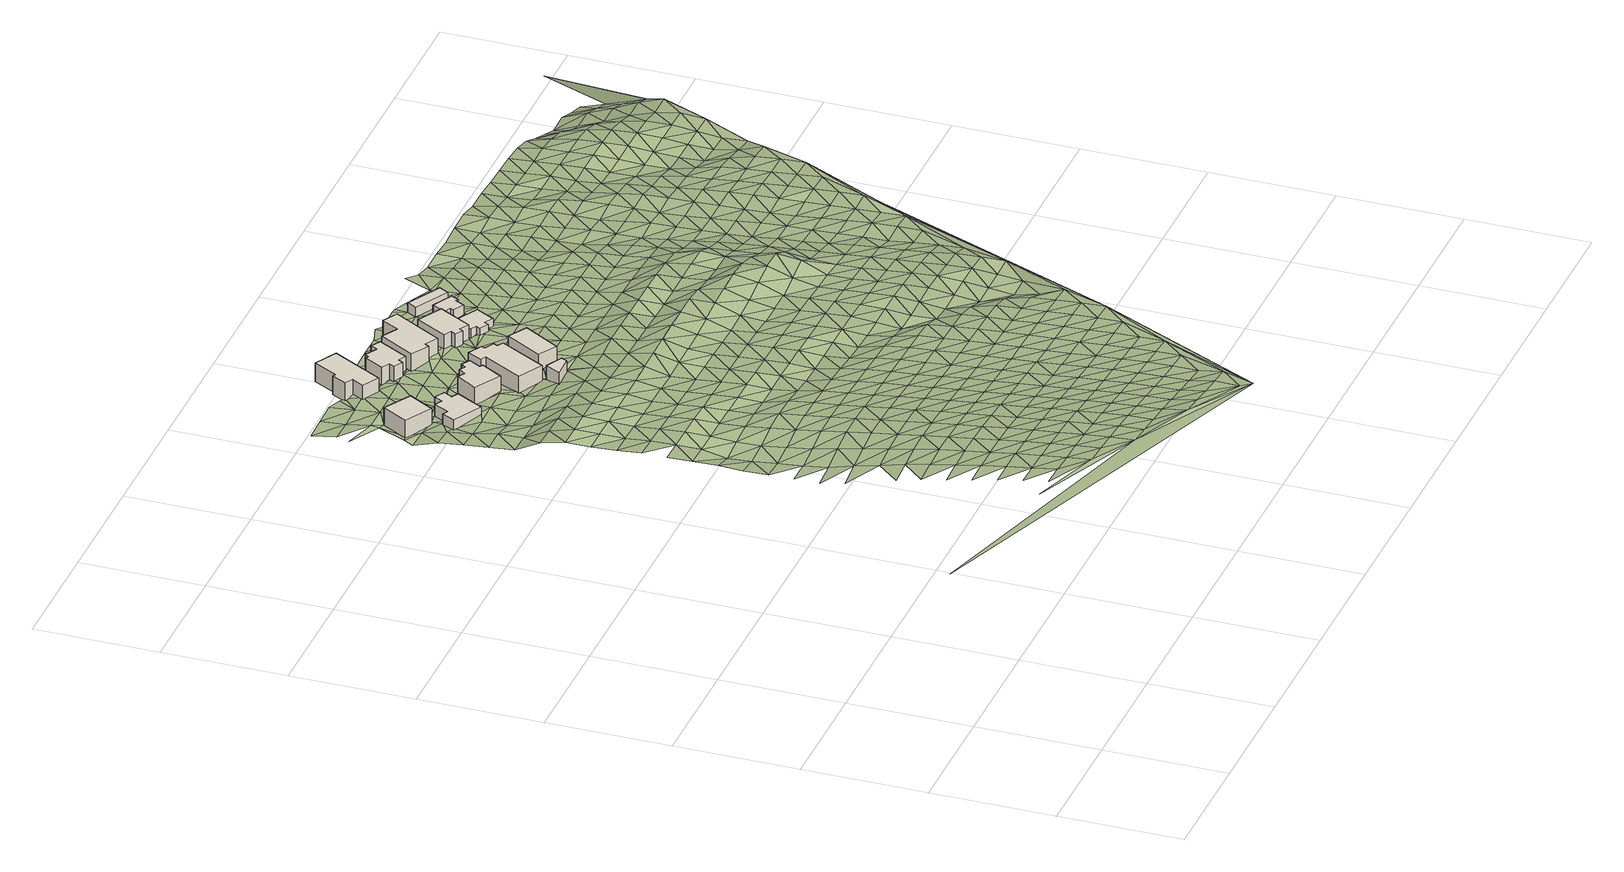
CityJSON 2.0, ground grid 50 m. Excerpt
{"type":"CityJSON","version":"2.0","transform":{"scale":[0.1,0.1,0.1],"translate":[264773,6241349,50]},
"CityObjects":{
"building1":{"type":"Building","attributes":{"osm_address":"82 Ritchie Street University Estate Cape Town","osm_building":"house","osm_building:levels":"2","footprint":{"type":"Polygon"},"plus_code":"4FRW3F64+68V","ground_height":86.46,"building_height":6.9,"roof_height":93.36},"geometry":[{"type":"Solid","lod":"1","boundaries":[[[[0,1,2,3]],[[1,4,5,2]],[[4,6,7,5]],[[6,0,3,7]],[[3,2,5,7]],[[6,4,1,0]]]]}]},
"building2":{"type":"Building","attributes":{"osm_address":"84 Ritchie Street University Estate Cape Town","osm_building":"house","osm_building:levels":"1","footprint":{"type":"Polygon"},"plus_code":"4FRW3F64+58Q","ground_height":88.51,"building_height":4.1,"roof_height":92.61},"geometry":[{"type":"Solid","lod":"1","boundaries":[[[[8,9,10,11]],[[9,12,13,10]],[[12,14,15,13]],[[14,16,17,15]],[[16,18,19,17]],[[18,20,21,19]],[[20,22,23,21]],[[22,24,25,23]],[[24,26,27,25]],[[26,8,11,27]],[[11,10,13,15,17,19,21,23,25,27]],[[26,24,22,20,18,16,14,12,9,8]]]]}]},
"building3":{"type":"Building","attributes":{"osm_address":"86 Ritchie Street University Estate Cape Town","osm_building":"house","osm_building:levels":"2","footprint":{"type":"Polygon"},"plus_code":"4FRW3F64+5CF","ground_height":89.63,"building_height":6.9,"roof_height":96.53},"geometry":[{"type":"Solid","lod":"1","boundaries":[[[[28,29,30,31]],[[29,32,33,30]],[[32,34,35,33]],[[34,36,37,35]],[[36,38,39,37]],[[38,40,41,39]],[[40,42,43,41]],[[42,44,45,43]],[[44,46,47,45]],[[46,28,31,47]],[[31,30,33,35,37,39,41,43,45,47]],[[46,44,42,40,38,36,34,32,29,28]]]]}]},
"building4":{"type":"Building","attributes":{"osm_address":"61A Rhodes Avenue University Estate Cape Town","osm_building":"house","osm_building:levels":"1","footprint":{"type":"Polygon"},"plus_code":"4FRW3F64+3FP","ground_height":93.67,"building_height":4.1,"roof_height":97.77},"geometry":[{"type":"Solid","lod":"1","boundaries":[[[[48,49,50,51]],[[49,52,53,50]],[[52,54,55,53]],[[54,48,51,55]],[[51,50,53,55]],[[54,52,49,48]]]]}]},
"building5":{"type":"Building","attributes":{"osm_address":"88 Ritchie Street University Estate Cape Town","osm_building":"house","osm_building:levels":"2","footprint":{"type":"Polygon"},"plus_code":"4FRW3F64+4FW","ground_height":90.92,"building_height":6.9,"roof_height":97.82},"geometry":[{"type":"Solid","lod":"1","boundaries":[[[[56,57,58,59]],[[57,60,61,58]],[[60,62,63,61]],[[62,64,65,63]],[[64,66,67,65]],[[66,68,69,67]],[[68,70,71,69]],[[70,72,73,71]],[[72,74,75,73]],[[74,56,59,75]],[[59,58,61,63,65,67,69,71,73,75]],[[74,72,70,68,66,64,62,60,57,56]]]]}]},
"building6":{"type":"Building","attributes":{"osm_address":"97 Ritchie Street University Estate Cape Town","osm_building":"house","osm_building:levels":"2","footprint":{"type":"Polygon"},"plus_code":"4FRW3F64+9C2","ground_height":83.97,"building_height":6.9,"roof_height":90.87},"geometry":[{"type":"Solid","lod":"1","boundaries":[[[[76,77,78,79]],[[77,80,81,78]],[[80,82,83,81]],[[82,84,85,83]],[[84,86,87,85]],[[86,88,89,87]],[[88,90,91,89]],[[90,76,79,91]],[[79,78,81,83,85,87,89,91]],[[90,88,86,84,82,80,77,76]]]]}]},
"building7":{"type":"Building","attributes":{"osm_address":"99 Ritchie Street University Estate Cape Town","osm_building":"house","osm_building:levels":"2","footprint":{"type":"Polygon"},"plus_code":"4FRW3F64+8F6","ground_height":85.68,"building_height":6.9,"roof_height":92.58},"geometry":[{"type":"Solid","lod":"1","boundaries":[[[[92,93,94,95]],[[93,96,97,94]],[[96,98,99,97]],[[98,100,101,99]],[[100,102,103,101]],[[102,104,105,103]],[[104,106,107,105]],[[106,108,109,107]],[[108,110,111,109]],[[110,112,113,111]],[[112,114,115,113]],[[114,92,95,115]],[[95,94,97,99,101,103,105,107,109,111,113,115]],[[114,112,110,108,106,104,102,100,98,96,93,92]]]]}]},
"building8":{"type":"Building","attributes":{"osm_address":"90 Ritchie Street University Estate Cape Town","osm_building":"house","osm_building:levels":"2","footprint":{"type":"Polygon"},"plus_code":"4FRW3F64+4GG","ground_height":91.61,"building_height":6.9,"roof_height":98.51},"geometry":[{"type":"Solid","lod":"1","boundaries":[[[[116,117,118,119]],[[117,120,121,118]],[[120,122,123,121]],[[122,116,119,123]],[[119,118,121,123]],[[122,120,117,116]]]]}]},
"building9":{"type":"Building","attributes":{"osm_address":"101 Ritchie Street University Estate Cape Town","osm_building":"house","osm_building:levels":"2","footprint":{"type":"Polygon"},"plus_code":"4FRW3F64+7GV","ground_height":87.32,"building_height":6.9,"roof_height":94.22},"geometry":[{"type":"Solid","lod":"1","boundaries":[[[[124,125,126,127]],[[125,128,129,126]],[[128,130,131,129]],[[130,132,133,131]],[[132,134,135,133]],[[134,136,137,135]],[[136,138,139,137]],[[138,124,127,139]],[[127,126,129,131,133,135,137,139]],[[138,136,134,132,130,128,125,124]]]]}]},
"building10":{"type":"Building","attributes":{"osm_address":"103 Ritchie Street University Estate Cape Town","osm_building":"house","osm_building:levels":"2","footprint":{"type":"Polygon"},"plus_code":"4FRW3F64+7H8","ground_height":87.03,"building_height":6.9,"roof_height":93.93},"geometry":[{"type":"Solid","lod":"1","boundaries":[[[[140,141,142,143]],[[141,144,145,142]],[[144,146,147,145]],[[146,148,149,147]],[[148,150,151,149]],[[150,152,153,151]],[[152,154,155,153]],[[154,140,143,155]],[[143,142,145,147,149,151,153,155]],[[154,152,150,148,146,144,141,140]]]]}]},
"building11":{"type":"Building","attributes":{"osm_address":"105 Ritchie Street University Estate Cape Town","osm_building":"house","osm_building:levels":"1","footprint":{"type":"Polygon"},"plus_code":"4FRW3F64+6JM","ground_height":87.64,"building_height":4.1,"roof_height":91.74},"geometry":[{"type":"Solid","lod":"1","boundaries":[[[[156,157,158,159]],[[157,160,161,158]],[[160,162,163,161]],[[162,164,165,163]],[[164,166,167,165]],[[166,168,169,167]],[[168,170,171,169]],[[170,156,159,171]],[[159,158,161,163,165,167,169,171]],[[170,168,166,164,162,160,157,156]]]]}]},
"building12":{"type":"Building","attributes":{"osm_building":"garage","osm_building:levels":"1","footprint":{"type":"Polygon"},"plus_code":"4FRW3F64+7MC","ground_height":86.88,"building_height":4.1,"roof_height":90.98},"geometry":[{"type":"Solid","lod":"1","boundaries":[[[[172,173,174,175]],[[173,176,177,174]],[[176,178,179,177]],[[178,180,181,179]],[[180,182,183,181]],[[182,184,185,183]],[[184,186,187,185]],[[186,172,175,187]],[[175,174,177,179,181,183,185,187]],[[186,184,182,180,178,176,173,172]]]]}]},
"building13":{"type":"Building","attributes":{"osm_address":"Selbourne Road University Estate Cape Town","osm_building":"garage","osm_building:levels":"1","footprint":{"type":"Polygon"},"plus_code":"4FRW3F64+8M7","ground_height":86.02,"building_height":4.1,"roof_height":90.12},"geometry":[{"type":"Solid","lod":"1","boundaries":[[[[188,189,190,191]],[[189,192,193,190]],[[192,194,195,193]],[[194,188,191,195]],[[191,190,193,195]],[[194,192,189,188]]]]}]},
"terrain1":{"type":"TINRelief","geometry":[{"type":"CompositeSurface","lod":"1","boundaries":[[[196,197,198]],[[199,198,200]],[[201,202,196]],[[199,203,204]],[[205,196,198]],[[206,207,201]],[[198,199,205]],[[208,209,206]],[[201,196,210]],[[196,205,211]],[[201,210,206]],[[196,211,210]],[[212,208,213]],[[199,214,205]],[[215,204,216]],[[212,213,217]],[[218,208,206]],[[211,205,219]],[[206,210,218]],[[219,205,214]],[[220,217,221]],[[204,214,199]],[[208,222,213]],[[211,223,210]],[[208,218,222]],[[211,219,223]],[[213,224,217]],[[225,221,226]],[[227,218,210]],[[222,224,213]],[[219,214,228]],[[227,210,223]],[[217,229,221]],[[214,204,228]],[[230,226,231]],[[217,224,229]],[[219,232,223]],[[233,222,218]],[[234,218,227]],[[226,221,235]],[[228,232,219]],[[236,231,237]],[[234,233,218]],[[235,221,229]],[[238,227,223]],[[239,224,222]],[[240,228,204]],[[241,242,243]],[[232,238,223]],[[243,237,244]],[[231,226,245]],[[222,233,239]],[[226,235,246]],[[234,227,247]],[[248,229,224]],[[242,241,249]],[[243,244,241]],[[250,232,228]],[[231,245,237]],[[238,247,227]],[[246,245,226]],[[229,248,235]],[[228,240,250]],[[248,224,239]],[[251,252,249]],[[233,234,253]],[[254,244,237]],[[247,255,234]],[[249,241,251]],[[256,238,232]],[[257,246,235]],[[232,250,258]],[[254,237,245]],[[204,259,240]],[[233,253,239]],[[253,234,255]],[[235,248,257]],[[238,256,247]],[[252,260,261]],[[232,258,256]],[[251,262,252]],[[240,263,250]],[[241,244,264]],[[265,244,254]],[[239,266,248]],[[245,246,267]],[[257,268,246]],[[252,262,260]],[[269,255,247]],[[264,251,241]],[[266,239,253]],[[244,265,264]],[[270,258,250]],[[254,245,267]],[[247,256,269]],[[267,246,268]],[[271,257,248]],[[272,273,274]],[[270,250,263]],[[240,259,263]],[[275,262,251]],[[271,248,266]],[[260,273,272]],[[276,253,255]],[[254,277,265]],[[269,278,255]],[[251,264,275]],[[256,258,279]],[[274,280,281]],[[282,258,270]],[[267,277,254]],[[253,276,266]],[[283,268,257]],[[276,255,278]],[[257,271,284]],[[274,273,280]],[[279,269,256]],[[265,285,264]],[[260,262,286]],[[258,282,279]],[[262,275,287]],[[270,263,288]],[[281,289,290]],[[257,284,283]],[[277,285,265]],[[291,271,266]],[[292,267,268]],[[288,263,259]],[[262,287,286]],[[280,289,281]],[[293,278,269]],[[264,294,275]],[[295,273,260]],[[266,276,291]],[[270,296,282]],[[267,292,277]],[[269,279,293]],[[292,268,283]],[[285,294,264]],[[204,215,259]],[[290,297,298]],[[296,270,288]],[[260,286,295]],[[289,299,290]],[[300,284,271]],[[287,275,301]],[[302,280,273]],[[291,303,271]],[[282,304,279]],[[276,278,305]],[[306,285,277]],[[278,293,307]],[[294,301,275]],[[290,299,297]],[[288,259,308]],[[284,300,283]],[[309,310,298]],[[304,282,296]],[[271,303,300]],[[277,292,306]],[[302,273,295]],[[305,291,276]],[[311,289,280]],[[305,278,307]],[[279,312,293]],[[286,287,313]],[[301,314,287]],[[309,298,297]],[[288,315,296]],[[294,285,316]],[[289,311,299]],[[317,318,310]],[[312,279,304]],[[306,319,285]],[[280,302,311]],[[320,303,291]],[[292,283,321]],[[286,313,295]],[[308,315,288]],[[300,322,283]],[[287,314,313]],[[307,293,323]],[[294,316,301]],[[291,305,320]],[[285,319,316]],[[310,309,317]],[[304,296,324]],[[321,306,292]],[[318,325,326]],[[323,293,312]],[[321,283,322]],[[327,300,303]],[[295,328,302]],[[299,329,297]],[[315,324,296]],[[299,311,330]],[[259,331,308]],[[307,332,305]],[[333,314,301]],[[303,320,327]],[[328,295,313]],[[317,325,318]],[[312,304,334]],[[335,319,306]],[[309,297,329]],[[336,337,326]],[[332,307,323]],[[301,316,333]],[[299,330,329]],[[308,338,315]],[[339,322,300]],[[302,340,311]],[[304,324,334]],[[306,321,335]],[[305,341,320]],[[300,327,339]],[[340,302,328]],[[326,325,336]],[[323,312,342]],[[319,343,316]],[[313,314,344]],[[317,309,345]],[[346,347,337]],[[341,305,332]],[[333,348,314]],[[349,324,315]],[[321,322,350]],[[330,311,351]],[[334,342,312]],[[319,335,343]],[[345,309,329]],[[320,352,327]],[[313,344,328]],[[353,347,346]],[[349,315,338]],[[322,339,350]],[[314,348,344]],[[351,311,340]],[[337,336,346]],[[338,308,331]],[[323,354,332]],[[331,259,215]],[[355,333,316]],[[325,317,356]],[[352,320,341]],[[324,357,334]],[[335,321,358]],[[342,354,323]],[[355,316,343]],[[356,317,345]],[[353,346,359]],[[360,336,325]],[[327,361,339]],[[362,340,328]],[[329,330,363]],[[349,357,324]],[[321,350,358]],[[364,330,351]],[[341,332,365]],[[333,366,348]],[[353,359,367]],[[327,352,361]],[[328,344,362]],[[368,342,334]],[[343,335,369]],[[329,363,345]],[[370,360,325]],[[354,365,332]],[[366,333,355]],[[330,364,363]],[[370,325,356]],[[371,349,338]],[[350,339,372]],[[373,351,340]],[[336,360,374]],[[346,336,374]],[[357,368,334]],[[358,369,335]],[[352,341,375]],[[348,376,344]],[[377,359,346]],[[378,379,367]],[[371,338,331]],[[372,339,361]],[[340,362,373]],[[354,342,380]],[[381,355,343]],[[382,356,345]],[[375,341,365]],[[348,366,376]],[[359,1,367]],[[383,357,349]],[[384,358,350]],[[364,351,385]],[[386,387,388]],[[368,380,342]],[[369,381,343]],[[345,363,382]],[[374,377,346]],[[361,352,389]],[[390,362,344]],[[349,371,383]],[[384,350,372]],[[351,373,385]],[[378,387,386]],[[360,370,391]],[[392,365,354]],[[366,355,393]],[[375,389,352]],[[390,344,376]],[[378,367,1]],[[394,377,374]],[[368,357,395]],[[358,396,369]],[[370,356,397]],[[380,392,354]],[[381,393,355]],[[382,398,356]],[[361,399,372]],[[364,400,363]],[[357,383,395]],[[358,384,396]],[[385,401,364]],[[402,388,387]],[[394,18,377]],[[371,331,403]],[[376,366,404]],[[373,362,405]],[[389,399,361]],[[403,331,215]],[[406,362,390]],[[356,398,397]],[[380,368,407]],[[375,365,408]],[[409,381,369]],[[400,382,363]],[[18,410,377]],[[370,397,391]],[[411,378,1]],[[392,412,365]],[[393,404,366]],[[364,401,400]],[[403,383,371]],[[384,372,413]],[[405,385,373]],[[411,387,378]],[[395,407,368]],[[369,396,409]],[[405,362,406]],[[414,377,410]],[[389,375,408]],[[415,390,376]],[[408,365,412]],[[399,413,372]],[[380,416,392]],[[417,398,382]],[[404,415,376]],[[418,410,18]],[[1,414,411]],[[395,383,419]],[[384,420,396]],[[393,381,421]],[[422,401,385]],[[402,387,423]],[[407,416,380]],[[409,424,381]],[[382,400,417]],[[18,16,418]],[[425,391,397]],[[389,426,399]],[[406,390,427]],[[418,414,410]],[[419,383,403]],[[384,413,420]],[[385,405,422]],[[411,423,387]],[[428,391,425]],[[412,392,429]],[[398,430,397]],[[426,389,408]],[[381,424,421]],[[415,427,390]],[[391,428,431]],[[432,407,395]],[[433,409,396]],[[434,404,393]],[[416,429,392]],[[398,417,430]],[[413,399,435]],[[405,406,436]],[[401,437,400]],[[419,432,395]],[[433,396,420]],[[401,422,438]],[[439,402,423]],[[431,428,425]],[[435,399,426]],[[393,421,434]],[[427,436,406]],[[414,418,440]],[[397,441,425]],[[418,442,443]],[[416,407,444]],[[408,412,445]],[[409,446,424]],[[447,415,404]],[[448,431,442]],[[417,400,437]],[[449,411,414]],[[429,450,412]],[[401,438,437]],[[430,441,397]],[[440,418,443]],[[413,451,420]],[[422,405,452]],[[432,444,407]],[[446,409,433]],[[453,423,411]],[[426,408,445]],[[425,38,431]],[[445,412,450]],[[451,413,435]],[[404,434,447]],[[436,452,405]],[[440,449,414]],[[38,442,431]],[[403,454,419]],[[455,429,416]],[[456,427,415]],[[430,417,457]],[[403,215,458]],[[423,459,439]],[[441,460,425]],[[411,449,453]],[[430,461,441]],[[433,420,462]],[[424,463,421]],[[464,438,422]],[[465,443,442]],[[444,455,416]],[[424,446,466]],[[437,457,417]],[[432,419,454]],[[426,467,435]],[[462,420,451]],[[415,447,456]],[[452,464,422]],[[459,423,468]],[[468,423,453]],[[460,441,461]],[[469,450,429]],[[421,463,434]],[[436,427,470]],[[471,440,443]],[[38,465,442]],[[445,467,426]],[[424,466,463]],[[444,432,454]],[[433,472,446]],[[473,461,430]],[[455,469,429]],[[457,437,474]],[[451,435,475]],[[438,476,437]],[[457,473,430]],[[433,462,472]],[[427,456,470]],[[464,477,438]],[[465,471,443]],[[450,478,445]],[[479,452,436]],[[449,440,480]],[[481,34,38]],[[467,475,435]],[[449,482,453]],[[34,465,38]],[[468,453,483]],[[444,484,455]],[[466,446,485]],[[447,434,486]],[[469,478,450]],[[463,487,434]],[[438,477,476]],[[457,474,48]],[[461,488,460]],[[489,474,437]],[[454,484,444]],[[485,446,472]],[[436,470,479]],[[480,440,471]],[[454,403,458]],[[490,467,445]],[[462,451,491]],[[447,486,456]],[[464,452,492]],[[475,493,451]],[[48,473,457]],[[434,487,486]],[[480,482,449]],[[465,34,494]],[[469,455,495]],[[437,476,489]],[[478,490,445]],[[34,32,494]],[[472,462,491]],[[463,466,496]],[[497,460,488]],[[484,495,455]],[[451,493,491]],[[466,485,498]],[[452,479,492]],[[475,467,499]],[[500,477,464]],[[494,501,465]],[[497,502,503]],[[456,504,470]],[[471,465,505]],[[490,499,467]],[[466,498,496]],[[486,506,456]],[[480,507,482]],[[473,48,508]],[[509,502,497]],[[510,503,502]],[[478,469,511]],[[472,512,485]],[[513,487,463]],[[495,514,469]],[[464,492,500]],[[507,515,482]],[[476,516,489]],[[497,488,509]],[[517,480,471]],[[484,454,458]],[[518,493,475]],[[470,504,479]],[[476,477,519]],[[509,488,502]],[[480,520,507]],[[512,472,491]],[[456,506,504]],[[505,465,501]],[[501,494,510]],[[48,521,508]],[[508,522,473]],[[490,478,511]],[[489,516,521]],[[469,514,511]],[[499,518,475]],[[463,496,513]],[[502,66,510]],[[517,520,480]],[[507,520,523]],[[524,473,522]],[[484,458,495]],[[498,485,525]],[[526,486,487]],[[505,517,471]],[[477,500,519]],[[501,510,66]],[[491,493,527]],[[528,516,476]],[[529,515,507]],[[525,485,512]],[[530,482,515]],[[490,531,499]],[[532,492,479]],[[518,527,493]],[[487,513,526]],[[504,533,479]],[[521,516,528]],[[458,215,534]],[[514,495,535]],[[536,506,486]],[[537,508,521]],[[524,538,473]],[[511,531,490]],[[537,522,508]],[[476,519,528]],[[539,512,491]],[[540,496,498]],[[492,532,500]],[[458,535,495]],[[498,525,541]],[[517,505,542]],[[479,533,532]],[[66,543,501]],[[544,517,545]],[[518,499,546]],[[527,539,491]],[[486,526,536]],[[542,545,517]],[[537,521,528]],[[529,530,515]],[[514,547,511]],[[496,540,513]],[[504,506,548]],[[505,501,549]],[[545,550,544]],[[531,546,499]],[[498,541,540]],[[524,522,117]],[[100,529,551]],[[545,542,550]],[[552,543,66]],[[525,512,553]],[[535,547,514]],[[505,554,542]],[[555,556,552]],[[504,548,533]],[[519,500,557]],[[539,553,512]],[[506,536,548]],[[529,100,530]],[[532,558,500]],[[549,501,543]],[[531,511,559]],[[527,518,560]],[[513,561,526]],[[552,556,543]],[[537,528,562]],[[546,563,518]],[[564,538,556]],[[117,538,524]],[[565,541,525]],[[554,505,549]],[[528,519,557]],[[547,559,511]],[[540,561,513]],[[500,558,557]],[[542,566,550]],[[567,532,533]],[[518,563,560]],[[553,565,525]],[[568,96,100]],[[100,96,569]],[[535,458,570]],[[531,571,546]],[[572,539,527]],[[526,573,536]],[[548,567,533]],[[574,556,538]],[[562,528,575]],[[559,571,531]],[[562,576,537]],[[561,573,526]],[[577,543,556]],[[535,570,547]],[[541,578,540]],[[579,558,532]],[[538,117,574]],[[527,560,572]],[[565,580,541]],[[575,528,557]],[[566,581,550]],[[563,546,582]],[[583,553,539]],[[554,549,584]],[[554,584,585]],[[532,567,579]],[[586,549,543]],[[559,547,570]],[[578,561,540]],[[536,587,548]],[[556,574,577]],[[571,582,546]],[[541,580,578]],[[573,588,536]],[[569,96,589]],[[553,583,565]],[[539,572,583]],[[590,562,575]],[[574,117,576]],[[567,548,587]],[[557,558,591]],[[586,543,577]],[[592,584,549]],[[590,576,562]],[[536,588,587]],[[558,579,593]],[[96,581,589]],[[594,571,559]],[[563,595,560]],[[596,573,561]],[[582,597,563]],[[549,586,592]],[[598,580,565]],[[581,566,589]],[[594,559,570]],[[578,596,561]],[[558,593,591]],[[570,458,534]],[[560,595,572]],[[579,567,599]],[[600,575,557]],[[563,597,595]],[[565,583,598]],[[601,582,571]],[[602,588,573]],[[577,574,603]],[[603,574,576]],[[599,567,587]],[[584,592,604]],[[605,576,590]],[[586,606,592]],[[577,607,586]],[[608,578,580]],[[594,601,571]],[[606,609,592]],[[573,596,602]],[[557,591,600]],[[609,606,586]],[[610,593,579]],[[575,611,590]],[[580,598,608]],[[134,589,566]],[[603,576,605]],[[612,597,582]],[[583,572,613]],[[566,614,134]],[[595,615,572]],[[577,616,607]],[[599,610,579]],[[617,587,588]],[[582,601,612]],[[588,602,618]],[[575,600,611]],[[603,619,577]],[[594,570,534]],[[613,598,583]],[[596,578,620]],[[621,605,590]],[[622,604,592]],[[604,623,584]],[[624,607,616]],[[572,615,613]],[[577,625,616]],[[578,608,626]],[[625,577,619]],[[617,599,587]],[[593,627,591]],[[588,618,617]],[[610,628,593]],[[629,589,134]],[[595,597,630]],[[596,620,602]],[[605,621,603]],[[597,612,631]],[[620,578,626]],[[590,611,621]],[[601,594,632]],[[591,627,600]],[[593,628,627]],[[633,616,625]],[[634,619,603]],[[608,598,635]],[[597,631,630]],[[636,598,613]],[[637,633,625]],[[623,604,622]],[[601,632,612]],[[638,615,595]],[[618,602,639]],[[610,599,640]],[[625,619,634]],[[632,594,534]],[[641,599,617]],[[642,616,633]],[[635,626,608]],[[611,600,643]],[[603,644,634]],[[635,598,636]],[[639,602,620]],[[621,644,603]],[[629,134,623]],[[595,630,638]],[[599,641,640]],[[600,627,643]],[[645,631,612]],[[646,613,615]],[[647,617,618]],[[648,628,610]],[[152,616,642]],[[645,612,632]],[[622,649,623]],[[647,618,639]],[[634,650,651]],[[629,623,652]],[[653,620,626]],[[644,650,634]],[[621,611,654]],[[615,638,646]],[[655,626,635]],[[610,640,648]],[[656,611,643]],[[657,636,613]],[[649,622,152]],[[641,617,658]],[[627,628,659]],[[660,630,631]],[[654,644,621]],[[661,650,644]],[[645,662,631]],[[653,626,655]],[[617,647,658]],[[611,656,654]],[[623,649,663]],[[652,623,663]],[[664,639,620]],[[613,646,657]],[[628,648,659]],[[632,534,665]],[[630,660,638]],[[666,635,636]],[[643,627,667]],[[631,662,660]],[[642,668,152]],[[156,650,661]],[[669,640,641]],[[670,642,156]],[[642,670,668]],[[620,653,664]],[[658,671,641]],[[645,632,665]],[[635,666,655]],[[647,639,672]],[[643,667,656]],[[644,673,661]],[[194,649,152]],[[657,666,636]],[[667,627,659]],[[674,644,654]],[[663,649,194]],[[152,668,675]],[[638,676,646]],[[640,669,648]],[[641,671,669]],[[662,645,665]],[[672,658,647]],[[152,675,677]],[[660,676,638]],[[672,639,664]],[[644,674,673]],[[661,673,156]],[[668,678,675]],[[655,679,653]],[[680,670,156]],[[677,194,152]],[[680,668,670]],[[646,681,657]],[[682,654,656]],[[655,666,679]],[[667,683,656]],[[663,194,192]],[[662,684,660]],[[685,671,658]],[[648,686,659]],[[676,681,646]],[[669,687,648]],[[664,653,688]],[[654,682,674]],[[663,192,689]],[[662,665,684]],[[658,672,685]],[[656,683,682]],[[680,156,690]],[[690,156,673]],[[679,688,653]],[[648,687,686]],[[691,676,660]],[[666,657,692]],[[693,669,671]],[[694,667,659]],[[681,695,657]],[[664,696,672]],[[674,697,673]],[[184,680,186]],[[660,684,691]],[[671,685,693]],[[186,680,690]],[[677,698,194]],[[692,679,666]],[[689,192,699]],[[692,657,695]],[[688,696,664]],[[694,659,686]],[[674,682,697]],[[700,687,669]],[[701,683,667]],[[690,702,186]],[[534,703,665]],[[704,681,676]],[[685,672,705]],[[172,698,677]],[[676,691,706]],[[669,693,700]],[[186,702,172]],[[699,192,707]],[[708,688,679]],[[673,709,690]],[[696,705,672]],[[667,694,701]],[[697,710,673]],[[684,665,711]],[[682,683,712]],[[676,706,704]],[[679,692,708]],[[713,707,192]],[[698,172,702]],[[714,695,681]],[[693,685,715]],[[686,687,716]],[[687,700,717]],[[709,673,710]],[[713,192,718]],[[684,711,691]],[[719,696,688]],[[712,697,682]],[[720,702,690]],[[705,715,685]],[[683,701,712]],[[694,686,716]],[[681,704,714]],[[719,688,708]],[[687,717,716]],[[711,706,691]],[[692,695,721]],[[700,693,722]],[[702,720,698]],[[690,709,720]],[[723,705,696]],[[715,722,693]],[[692,721,708]],[[701,694,724]],[[697,725,710]],[[721,695,714]],[[696,719,723]],[[726,707,713]],[[727,697,712]],[[718,698,720]],[[728,717,700]],[[718,726,713]],[[694,716,724]],[[704,706,729]],[[706,711,730]],[[722,728,700]],[[697,727,725]],[[665,703,711]],[[715,705,731]],[[709,710,732]],[[705,723,733]],[[718,720,734]],[[704,729,714]],[[719,708,735]],[[736,712,701]],[[706,730,729]],[[721,737,708]],[[724,738,701]],[[726,718,734]],[[716,717,739]],[[705,733,731]],[[728,740,717]],[[732,710,725]],[[719,735,723]],[[741,722,715]],[[712,736,727]],[[720,709,742]],[[735,708,737]],[[701,738,736]],[[739,724,716]],[[717,740,739]],[[743,721,714]],[[729,744,714]],[[715,731,741]],[[709,732,742]],[[703,730,711]],[[733,723,745]],[[722,746,728]],[[734,720,747]],[[726,734,747]],[[748,738,724]],[[725,727,749]],[[743,714,744]],[[745,723,735]],[[736,750,727]],[[751,737,721]],[[746,740,728]],[[722,741,746]],[[739,748,724]],[[747,720,742]],[[752,729,730]],[[727,750,749]],[[733,753,731]],[[725,754,732]],[[721,743,751]],[[733,745,755]],[[756,735,737]],[[739,740,757]],[[736,738,758]],[[730,703,752]],[[759,760,726]],[[726,747,759]],[[761,738,748]],[[762,744,729]],[[731,753,741]],[[733,755,753]],[[746,757,740]],[[754,725,749]],[[735,756,745]],[[758,750,736]],[[763,742,732]],[[756,737,751]],[[738,761,758]],[[729,752,762]],[[743,744,764]],[[746,741,765]],[[766,748,739]],[[739,757,767]],[[732,754,763]],[[768,755,745]],[[750,769,749]],[[770,747,742]],[[741,753,765]],[[743,764,751]],[[748,766,761]],[[764,744,762]],[[745,756,768]],[[767,766,739]],[[750,758,769]],[[770,742,763]],[[757,746,771]],[[772,759,747]],[[746,765,773]],[[752,703,774]],[[751,775,756]],[[753,755,776]],[[749,777,754]],[[768,778,755]],[[769,779,749]],[[757,771,767]],[[780,758,761]],[[775,751,764]],[[771,746,773]],[[766,781,761]],[[747,770,772]],[[774,762,752]],[[755,778,776]],[[777,749,779]],[[782,768,756]],[[765,753,783]],[[763,754,784]],[[761,781,780]],[[769,758,785]],[[782,756,775]],[[786,764,762]],[[783,773,765]],[[766,767,787]],[[783,753,776]],[[771,788,767]],[[754,777,784]],[[785,779,769]],[[770,763,789]],[[758,780,785]],[[764,786,775]],[[790,778,768]],[[787,781,766]],[[786,762,774]],[[768,782,791]],[[787,767,788]],[[770,789,772]],[[789,763,784]],[[792,771,773]],[[768,791,790]],[[793,773,783]],[[794,782,775]],[[778,795,776]],[[779,796,777]],[[797,779,785]],[[780,781,798]],[[775,786,794]],[[792,773,793]],[[799,781,787]],[[800,788,771]],[[215,801,534]],[[778,790,795]],[[796,779,797]],[[789,802,772]],[[803,783,776]],[[804,784,777]],[[781,799,798]],[[703,805,774]],[[806,791,782]],[[807,785,780]],[[794,808,782]],[[771,792,800]],[[809,787,788]],[[803,776,795]],[[777,796,804]],[[786,774,810]],[[791,806,790]],[[811,793,783]],[[812,789,784]],[[782,808,806]],[[807,780,798]],[[813,797,785]],[[809,788,800]],[[810,794,786]],[[814,799,787]],[[789,812,802]],[[534,815,703]],[[783,803,811]],[[812,784,804]],[[792,793,816]],[[785,807,813]],[[795,790,817]],[[799,814,798]],[[796,797,818]],[[806,819,790]],[[787,809,814]],[[820,808,794]],[[792,816,800]],[[811,816,793]],[[803,795,817]],[[790,819,817]],[[813,818,797]],[[812,821,802]],[[807,798,822]],[[823,804,796]],[[794,810,820]],[[808,824,806]],[[800,825,809]],[[822,798,814]],[[810,774,805]],[[811,803,826]],[[825,800,816]],[[796,818,823]],[[824,819,806]],[[813,807,827]],[[812,804,828]],[[808,820,824]],[[803,817,826]],[[809,829,814]],[[822,827,807]],[[829,809,825]],[[823,828,804]],[[830,817,819]],[[831,816,811]],[[832,821,812]],[[826,833,811]],[[834,822,814]],[[835,818,813]],[[830,819,824]],[[827,836,813]],[[810,805,820]],[[831,811,833]],[[834,814,829]],[[832,812,828]],[[837,826,817]],[[838,825,816]],[[818,835,823]],[[835,813,836]],[[824,820,805]],[[837,817,830]],[[839,827,822]],[[816,831,838]],[[840,822,834]],[[841,829,825]],[[823,842,828]],[[826,843,833]],[[844,826,837]],[[822,840,839]],[[835,842,823]],[[830,824,845]],[[827,846,836]],[[847,824,805]],[[825,838,841]],[[848,834,829]],[[832,828,849]],[[826,844,843]],[[837,830,845]],[[831,833,850]],[[845,824,847]],[[827,839,846]],[[842,849,828]],[[835,836,851]],[[829,841,848]],[[831,850,838]],[[840,834,852]],[[850,833,843]],[[837,853,844]],[[851,842,835]],[[851,836,846]],[[849,854,832]],[[840,852,839]],[[845,853,837]],[[834,848,852]],[[805,855,847]],[[843,844,856]],[[841,838,857]],[[850,858,838]],[[846,839,859]],[[842,860,849]],[[844,853,856]],[[861,842,851]],[[855,845,847]],[[841,857,848]],[[838,858,857]],[[839,852,859]],[[805,703,815]],[[842,861,860]],[[862,850,843]],[[854,849,863]],[[864,843,856]],[[865,853,845]],[[846,866,851]],[[867,846,859]],[[868,852,848]],[[862,843,864]],[[857,869,848]],[[849,860,863]],[[870,858,850]],[[851,866,861]],[[845,855,865]],[[866,846,867]],[[856,853,871]],[[848,869,868]],[[859,852,872]],[[850,862,870]],[[856,871,864]],[[873,857,858]],[[871,853,865]],[[859,872,867]],[[860,861,874]],[[872,852,868]],[[866,875,861]],[[858,870,873]],[[876,869,857]],[[861,875,874]],[[855,805,877]],[[862,864,878]],[[860,879,863]],[[871,880,864]],[[866,867,881]],[[857,873,876]],[[872,882,867]],[[855,883,865]],[[862,878,870]],[[868,869,884]],[[878,864,880]],[[860,874,879]],[[881,875,866]],[[881,867,882]],[[883,871,865]],[[869,876,884]],[[870,885,873]],[[886,872,868]],[[875,887,874]],[[878,885,870]],[[888,880,871]],[[886,868,884]],[[875,881,887]],[[873,889,876]],[[872,890,882]],[[871,883,888]],[[885,889,873]],[[891,878,880]],[[879,874,892]],[[872,886,890]],[[887,893,874]],[[883,855,877]],[[882,894,881]],[[878,891,885]],[[895,884,876]],[[891,880,888]],[[889,896,876]],[[874,893,892]],[[894,882,890]],[[887,881,897]],[[876,896,895]],[[898,889,885]],[[886,884,899]],[[897,893,887]],[[885,891,898]],[[881,894,897]],[[877,888,883]],[[890,886,899]],[[899,884,895]],[[900,896,889]],[[877,805,815]],[[889,898,900]],[[891,888,901]],[[893,902,892]],[[903,893,897]],[[890,904,894]],[[890,899,905]],[[901,898,891]],[[895,896,906]],[[901,888,877]],[[907,896,900]],[[893,903,902]],[[904,890,905]],[[895,906,899]],[[908,897,894]],[[896,907,906]],[[909,900,898]],[[898,901,910]],[[908,894,904]],[[911,905,899]],[[912,903,897]],[[900,909,907]],[[909,898,910]],[[911,899,906]],[[897,908,912]],[[902,903,913]],[[534,801,815]],[[901,877,914]],[[904,905,915]],[[905,911,916]],[[917,906,907]],[[909,918,907]],[[903,912,913]],[[914,910,901]],[[904,915,908]],[[915,905,916]],[[907,918,917]],[[919,911,906]],[[909,910,920]],[[908,921,912]],[[906,917,919]],[[915,921,908]],[[920,918,909]],[[911,922,916]],[[920,910,914]],[[914,877,815]],[[912,923,913]],[[911,919,922]],[[921,924,912]],[[916,925,915]],[[917,918,926]],[[927,918,920]],[[912,924,923]],[[915,925,921]],[[925,916,922]],[[917,926,919]],[[918,927,926]],[[815,920,914]],[[928,924,921]],[[925,928,921]],[[922,919,929]],[[926,930,919]],[[931,927,920]],[[923,924,932]],[[919,930,929]],[[933,924,928]],[[922,934,925]],[[920,815,931]],[[935,926,927]],[[924,933,932]],[[934,922,929]],[[926,935,930]],[[936,928,925]],[[927,931,935]],[[928,936,933]],[[934,936,925]],[[929,930,937]],[[935,937,930]],[[815,938,931]],[[933,939,932]],[[936,940,933]],[[934,929,941]],[[937,942,929]],[[935,931,938]],[[933,940,939]],[[941,929,942]],[[936,934,943]],[[944,937,935]],[[943,940,936]],[[943,934,941]],[[944,935,938]],[[945,942,937]],[[946,939,940]],[[937,944,945]],[[940,943,946]],[[942,947,941]],[[947,942,945]],[[948,939,946]],[[815,949,938]],[[950,943,941]],[[944,938,951]],[[950,941,947]],[[952,946,943]],[[951,945,944]],[[943,950,952]],[[953,948,946]],[[947,945,954]],[[946,952,953]],[[954,945,951]],[[950,947,955]],[[938,949,951]],[[955,947,954]],[[952,950,956]],[[952,956,953]],[[955,956,950]],[[951,949,954]],[[956,957,953]],[[958,955,954]],[[958,954,949]],[[959,956,955]],[[956,959,957]],[[959,955,958]],[[815,801,949]],[[959,960,957]],[[949,961,958]],[[959,958,961]],[[962,960,959]],[[962,959,961]],[[961,949,801]]]}]}
},
"vertices":[
[866,3006,358],[754,3070,358],[754,3070,434],[866,3006,434],[693,2965,358],[693,2965,434],[805,2901,358],[805,2901,434],
[950,2850,375],[923,2865,375],[923,2865,426],[950,2850,426],[943,2901,375],[943,2901,426],[900,2924,375],[900,2924,426],[882,2889,375],[882,2889,426],[851,2906,375],[851,2906,426],[818,2844,375],[818,2844,426],[797,2856,375],[797,2856,426],[768,2802,375],[768,2802,426],[890,2738,375],[890,2738,426],
[1127,2866,388],[1092,2887,388],[1092,2887,465],[1127,2866,465],[1079,2867,388],[1079,2867,465],[1053,2882,388],[1053,2882,465],[1035,2853,388],[1035,2853,465],[1005,2871,388],[1005,2871,465],[953,2785,388],[953,2785,465],[1059,2722,388],[1059,2722,465],[1112,2810,388],[1112,2810,465],[1099,2818,388],[1099,2818,465],
[1166,2582,420],[1132,2518,420],[1132,2518,478],[1166,2582,478],[1223,2521,420],[1223,2521,478],[1236,2546,420],[1236,2546,478],
[1266,2786,391],[1240,2800,391],[1240,2800,478],[1266,2786,478],[1250,2817,391],[1250,2817,478],[1209,2838,391],[1209,2838,478],[1216,2852,391],[1216,2852,478],[1158,2884,391],[1158,2884,478],[1125,2824,391],[1125,2824,478],[1148,2812,391],[1148,2812,478],[1059,2651,391],[1059,2651,478],[1161,2595,391],[1161,2595,478],
[985,3172,329],[1099,3379,329],[1099,3379,409],[985,3172,409],[1008,3429,329],[1008,3429,409],[954,3331,329],[954,3331,409],[943,3337,329],[943,3337,409],[909,3276,329],[909,3276,409],[943,3258,329],[943,3258,409],[916,3210,329],[916,3210,409],
[1135,3119,342],[1204,3243,342],[1204,3243,426],[1135,3119,426],[1165,3266,342],[1165,3266,426],[1149,3238,342],[1149,3238,426],[1099,3266,342],[1099,3266,426],[1089,3249,342],[1089,3249,426],[1076,3256,342],[1076,3256,426],[1032,3177,342],[1032,3177,426],[1064,3159,342],[1064,3159,426],[1052,3138,342],[1052,3138,426],[1092,3116,342],[1092,3116,426],[1103,3136,342],[1103,3136,426],
[1385,2735,403],[1307,2781,403],[1307,2781,485],[1385,2735,485],[1218,2632,403],[1218,2632,485],[1296,2586,403],[1296,2586,485],
[1134,3097,344],[1207,3056,344],[1207,3056,442],[1134,3097,442],[1217,3073,344],[1217,3073,442],[1271,3042,344],[1271,3042,442],[1386,3242,344],[1386,3242,442],[1325,3276,344],[1325,3276,442],[1284,3205,344],[1284,3205,442],[1218,3243,344],[1218,3243,442],
[1306,3030,369],[1337,3013,369],[1337,3013,439],[1306,3030,439],[1326,2993,369],[1326,2993,439],[1357,2976,369],[1357,2976,439],[1366,2990,369],[1366,2990,439],[1405,2969,369],[1405,2969,439],[1479,3102,369],[1479,3102,439],[1377,3158,369],[1377,3158,439],
[1553,2988,376],[1456,3041,376],[1456,3041,417],[1553,2988,417],[1414,2965,376],[1414,2965,417],[1438,2952,376],[1438,2952,417],[1428,2935,376],[1428,2935,417],[1467,2914,376],[1467,2914,417],[1475,2931,376],[1475,2931,417],[1510,2911,376],[1510,2911,417],
[1623,3113,366],[1539,3156,366],[1539,3156,410],[1623,3113,410],[1511,3101,366],[1511,3101,410],[1536,3088,366],[1536,3088,410],[1529,3074,366],[1529,3074,410],[1577,3050,366],[1577,3050,410],[1597,3087,366],[1597,3087,410],[1607,3082,366],[1607,3082,410],
[1656,3139,359],[1677,3178,359],[1677,3178,401],[1656,3139,401],[1537,3254,359],[1537,3254,401],[1516,3215,359],[1516,3215,401],
[735,531,698],[636,531,699],[735,432,712],[834,333,717],[636,432,716],[735,631,683],[636,631,681],[537,432,719],[1032,233,708],[834,432,706],[735,730,668],[636,730,663],[735,829,650],[636,829,643],[834,631,682],[834,531,695],[636,929,623],[735,929,632],[933,333,710],[1679,2,629],[2,592,647],[735,1028,612],[834,730,668],[933,432,700],[636,1028,600],[735,1127,588],[834,829,653],[933,531,690],[834,929,639],[636,1227,547],[735,1227,565],[933,631,678],[1032,333,701],[834,1028,620],[636,1326,527],[735,1326,539],[1032,432,691],[933,829,652],[933,730,665],[834,1127,602],[636,1425,526],[735,1425,525],[1032,531,681],[933,929,638],[1131,233,696],[735,1624,505],[636,1624,521],[636,1525,524],[735,1525,515],[834,1326,562],[834,1227,582],[1032,631,670],[933,1028,624],[636,1723,525],[1131,333,691],[735,1723,498],[636,1822,522],[1032,829,647],[834,1425,543],[1032,730,659],[1131,531,672],[933,1127,609],[1131,432,681],[1330,134,687],[735,1922,516],[636,1922,518],[735,1822,516],[1231,233,684],[834,1624,514],[834,1525,529],[1032,929,634],[933,1326,578],[933,1227,594],[1131,631,660],[1231,333,679],[1032,1028,621],[636,2021,517],[735,2021,512],[636,2120,508],[834,1723,512],[1131,829,638],[933,1425,563],[1131,730,649],[1231,531,660],[735,2120,503],[636,2220,503],[1231,432,671],[1032,1227,594],[1032,1127,608],[933,1525,548],[834,1922,515],[834,1822,516],[1330,233,671],[735,2220,502],[636,2319,503],[1131,929,626],[1032,1326,581],[1231,631,649],[933,1624,536],[834,2021,507],[1330,333,665],[735,2418,476],[636,2418,480],[735,2319,502],[1131,1127,601],[933,1723,523],[834,2120,499],[1131,1028,615],[1330,432,658],[1231,829,627],[1032,1425,567],[1231,730,637],[1429,134,673],[735,2518,426],[636,2518,430],[834,2220,501],[1330,531,648],[933,1922,514],[933,1822,515],[1429,233,656],[1032,1624,542],[735,2617,422],[636,2617,422],[1032,1525,554],[1231,929,616],[1131,1326,575],[1131,1227,588],[1330,631,637],[1429,333,651],[735,2716,403],[636,2716,411],[1231,1028,604],[933,2021,504],[834,2418,472],[834,2319,502],[1627,35,642],[1330,730,626],[1032,1723,520],[1429,432,643],[1131,1425,562],[735,2816,390],[636,2816,401],[1528,134,656],[1231,1127,593],[933,2120,496],[1330,829,616],[1429,531,634],[1131,1525,552],[1032,1922,510],[834,2518,421],[735,2915,367],[636,2915,370],[1032,1822,514],[1528,233,640],[1231,1227,581],[933,2220,504],[1330,929,605],[659,2956,370],[1429,631,624],[1131,1624,538],[834,2617,403],[1528,333,636],[1231,1326,568],[693,2965,365],[768,2802,390],[1330,1028,594],[1032,2021,501],[933,2418,468],[933,2319,500],[1429,730,614],[1131,1723,512],[729,3080,358],[1528,432,630],[1231,1425,556],[834,2716,397],[1627,134,642],[1330,1127,584],[1032,2120,494],[797,2856,385],[1429,829,605],[1131,1822,513],[805,2901,375],[735,3113,358],[601,3152,359],[1528,531,622],[1231,1525,545],[933,2518,427],[1627,233,625],[1330,1227,573],[1032,2220,505],[636,3213,346],[735,3213,343],[636,3312,331],[1429,929,595],[1131,1922,506],[890,2738,403],[1528,631,613],[1231,1624,524],[818,2844,385],[1627,333,622],[1330,1326,562],[933,2716,403],[933,2617,408],[1429,1028,585],[1032,2418,468],[1032,2319,499],[735,3312,335],[1726,134,626],[1231,1723,511],[1131,2120,492],[1131,2021,498],[1627,432,617],[1528,829,594],[1330,1425,550],[834,2915,375],[834,3113,358],[1528,730,603],[1429,1127,575],[866,3006,367],[1231,1822,512],[1627,531,612],[1032,2518,439],[900,2924,383],[1726,233,612],[1429,1227,564],[1330,1624,511],[1131,2220,507],[834,3213,349],[1330,1525,537],[953,2785,392],[1528,929,585],[1231,1922,504],[933,2816,392],[1627,631,603],[1032,2617,414],[950,2850,392],[1726,333,611],[1429,1326,555],[1330,1723,512],[1528,1028,576],[1231,2021,494],[1131,2418,465],[1131,2319,497],[834,3312,339],[933,3014,374],[1032,2716,408],[943,2901,383],[933,2915,383],[1726,432,607],[1627,829,585],[1429,1425,544],[1330,1822,509],[923,2865,392],[933,3113,363],[1627,730,593],[1528,1127,567],[1231,2120,488],[916,3210,356],[1825,333,599],[1726,531,601],[1330,1922,501],[1131,2518,437],[1925,432,585],[890,3291,340],[1059,2722,408],[1059,2651,414],[1528,1227,558],[1429,1624,507],[1231,2220,509],[1032,2915,388],[1429,1525,528],[1627,929,577],[909,3276,340],[1726,631,593],[1330,2021,492],[1032,3014,379],[1528,1326,550],[1161,2595,420],[1132,2518,437],[1627,1028,570],[1231,2418,466],[1231,2319,493],[1726,730,584],[1330,2120,490],[1032,3113,370],[1035,2853,396],[985,3172,357],[943,3258,356],[1825,432,596],[1528,1425,538],[1429,1822,505],[1429,1723,511],[1148,2812,401],[1223,2521,437],[1726,829,578],[1627,1227,554],[1330,2220,512],[1627,1127,562],[1092,2887,391],[1825,531,591],[1528,1624,506],[1112,2810,401],[1528,1525,515],[1726,929,572],[1330,2319,489],[1131,2915,391],[1125,2824,401],[1099,2818,401],[1429,2021,489],[1131,3014,382],[1429,1922,499],[1032,3177,357],[1231,2617,423],[1131,2816,401],[1127,2866,391],[1825,730,578],[1627,1326,546],[1528,1723,509],[1825,631,585],[1032,3213,357],[1231,2518,437],[1092,3116,374],[1726,1028,564],[1330,2418,467],[1052,3138,370],[1236,2546,437],[1218,2632,423],[1064,3159,370],[1231,2716,411],[1627,1425,533],[1528,1822,502],[1726,1127,557],[1330,2518,436],[1076,3256,357],[1099,3379,330],[1825,829,572],[1429,2220,515],[1429,2120,492],[2123,730,559],[1925,531,582],[1528,1922,496],[1296,2586,428],[1266,2786,403],[1726,1227,549],[1627,1624,507],[1627,1525,506],[1134,3097,374],[1231,2915,390],[1103,3136,374],[1131,3113,374],[1825,929,567],[1925,631,578],[1528,2021,483],[1231,3014,385],[1135,3119,374],[1089,3249,357],[1216,2852,403],[1726,1326,541],[1207,3056,385],[1209,2838,403],[1250,2817,403],[1429,2418,477],[1429,2319,486],[1925,730,572],[1825,1127,552],[1627,1723,506],[1330,2617,428],[1825,1028,559],[1240,2800,403],[1726,1425,516],[1218,3243,358],[1528,2120,498],[1149,3238,357],[1131,3312,342],[2024,631,570],[1925,829,567],[1825,1227,543],[1627,1822,499],[1330,2816,403],[1429,2518,440],[1385,2735,416],[1330,2915,391],[1726,1624,507],[1528,2220,518],[1726,1525,500],[1204,3243,358],[1925,929,561],[1825,1326,532],[1271,3042,385],[1217,3073,373],[1326,2993,387],[1627,2021,480],[1627,1922,490],[1231,3312,347],[1429,2617,428],[1528,2418,476],[1306,3030,387],[1528,2319,483],[2024,730,566],[1925,1127,547],[1726,1723,502],[1925,1028,553],[1825,1425,493],[1627,2120,508],[1528,2518,439],[2024,829,561],[1726,1822,496],[1429,2816,402],[1330,3113,372],[1429,2716,416],[1330,3014,387],[1357,2976,387],[1825,1525,501],[1337,3013,387],[1627,2220,519],[1528,2617,422],[2024,929,555],[1925,1326,498],[1284,3205,361],[1925,1227,537],[1405,2969,381],[1726,2021,486],[1726,1922,482],[1429,2915,394],[1825,1723,499],[1528,2716,412],[1377,3158,372],[1386,3242,358],[1366,2990,387],[1428,2935,394],[1825,1624,506],[1627,2418,474],[1627,2319,478],[1330,3312,344],[2024,1127,541],[2024,1028,548],[2123,829,555],[1414,2965,381],[1467,2914,394],[1925,1525,502],[1925,1425,494],[1438,2952,394],[2024,1227,514],[1825,1822,492],[1726,2220,518],[1726,2120,520],[1456,3041,381],[1627,2518,436],[1528,2816,401],[2123,929,548],[2024,1326,486],[1825,1922,481],[1726,2319,475],[1429,3213,358],[1510,2911,390],[1475,2931,394],[1403,3333,347],[1925,1723,494],[1627,2716,406],[1925,1624,501],[1627,2617,418],[2024,1425,496],[1825,2021,497],[1726,2418,473],[2123,1127,514],[1528,2915,390],[2123,1028,539],[1429,3312,347],[1925,1822,487],[2222,929,536],[2024,1525,500],[1726,2518,433],[1529,3074,369],[1825,2220,503],[1528,3014,376],[1825,2120,526],[1925,1922,480],[1627,2915,387],[1627,2816,397],[1511,3101,369],[2123,1227,479],[1539,3156,369],[1536,3088,369],[2024,1624,494],[1577,3050,376],[2123,1326,489],[1726,2716,404],[1726,2617,414],[2222,1028,497],[1925,2021,516],[1825,2418,472],[1825,2319,473],[2024,1723,486],[1528,3312,353],[1627,3014,377],[2222,1127,472],[2123,1525,494],[1925,2120,532],[1825,2518,430],[2123,1425,498],[2024,1822,480],[1726,2816,393],[1656,3139,366],[1552,3308,353],[1925,2220,486],[1825,2617,412],[1627,3113,366],[2420,1227,485],[2222,1326,491],[2024,1922,499],[2222,1227,483],[1616,3285,349],[2123,1624,486],[1726,3014,374],[1726,2915,384],[2321,1127,476],[1825,2716,401],[1627,3213,360],[2222,1425,494],[2024,2021,531],[1925,2418,469],[1925,2319,475],[1677,3178,360],[2123,1723,478],[1726,3113,362],[2222,1525,486],[2024,2120,521],[2123,1822,474],[1925,2518,425],[1825,2915,381],[1719,3230,355],[1825,2816,391],[2024,2220,474],[2321,1326,490],[2321,1227,485],[2123,2021,527],[1825,3014,372],[2123,1922,516],[1726,3213,355],[2222,1723,469],[1925,2716,399],[2222,1624,477],[1925,2617,408],[2024,2418,462],[2024,2319,478],[2123,2120,492],[1825,3113,363],[2321,1525,476],[2321,1425,484],[2222,1822,464],[2123,2220,474],[1825,3213,352],[2024,2518,419],[1925,2915,377],[1925,2816,388],[2321,1624,468],[2420,1326,482],[2222,2021,478],[1925,3014,368],[2222,1922,468],[2321,1723,460],[2123,2319,478],[2024,2716,393],[1825,3312,345],[1784,3350,345],[2024,2617,403],[2420,1425,477],[1925,3113,360],[2420,1525,463],[2222,2120,450],[2123,2518,409],[2123,2418,450],[2321,1822,449],[2024,2816,382],[1925,3213,335],[2222,2319,434],[1925,3312,319],[2222,2220,441],[2520,1425,444],[2420,1624,452],[2321,2021,433],[2024,3014,360],[2321,1922,442],[2024,2915,374],[2123,2716,388],[2123,2617,397],[2420,1723,444],[2321,2120,424],[2024,3113,337],[2123,2816,373],[2520,1525,437],[2222,2518,397],[2222,2418,413],[2024,3213,322],[2420,1922,420],[2420,1822,435],[2321,2319,403],[2321,2220,414],[2520,1624,427],[2420,2021,409],[2123,3014,338],[2123,2915,353],[2222,2716,367],[2222,2617,384],[2321,2418,387],[3837,3533,8],[2024,3312,322],[2420,2120,403],[2123,3113,332],[2718,1723,408],[2520,1822,412],[2222,2816,348],[2520,1723,415],[2321,2518,373],[2619,1624,423],[2420,2220,389],[2123,3213,331],[2222,2915,343],[2321,2617,361],[3214,2518,288],[2420,2319,381],[2520,2021,401],[2222,3014,342],[2520,1922,407],[2619,1723,420],[2123,3312,312],[2321,2716,357],[2222,3113,332],[2619,1822,416],[2420,2418,377],[2520,2120,398],[2321,2816,355],[2222,3213,319],[2420,2518,372],[2619,1922,407],[2520,2319,380],[2222,3312,319],[2520,2220,392],[2420,2617,369],[2321,3014,332],[2321,2915,344],[2619,2021,396],[2520,2418,372],[2420,2816,342],[2420,2716,356],[2520,2518,361],[2321,3113,328],[2619,2220,379],[2619,2120,385],[2718,1922,399],[2420,2915,340],[2718,1822,404],[2520,2617,355],[2321,3213,328],[2619,2319,374],[2420,3014,338],[2520,2716,353],[2718,2021,394],[2321,3312,322],[2817,1922,400],[2718,2120,389],[2619,2518,366],[2619,2418,370],[2520,2816,350],[2420,3213,319],[2420,3113,336],[2718,2319,379],[2420,3312,300],[2718,2220,385],[2817,2021,395],[2520,3014,333],[2520,2915,347],[2619,2716,357],[2619,2617,363],[2718,2418,372],[2817,2120,388],[2619,2816,342],[2718,2518,362],[2520,3213,301],[2520,3113,311],[2718,2617,350],[3015,2220,370],[2817,2319,372],[2520,3312,298],[2817,2220,381],[2619,3014,311],[2619,2915,325],[2916,2120,384],[2718,2716,336],[2817,2418,362],[2718,2816,325],[2619,3113,301],[2916,2220,374],[2817,2518,351],[2718,2915,308],[2916,2319,365],[2619,3312,290],[2619,3213,299],[2718,3014,300],[2817,2716,325],[2817,2617,341],[2718,3113,300],[2916,2418,358],[2817,2816,302],[2916,2518,347],[3015,2319,364],[2718,3312,283],[2718,3213,291],[2817,3014,299],[2817,2915,298],[2916,2716,298],[2916,2617,323],[2817,3113,294],[3015,2518,328],[3015,2418,356],[2916,2816,295],[2817,3213,287],[2817,3312,280],[3115,2418,341],[2916,3014,297],[2916,2915,298],[3015,2716,291],[3015,2617,296],[3015,2816,295],[3115,2518,306],[2916,3113,290],[3015,2915,299],[2916,3312,268],[2916,3213,285],[3015,3014,295],[3115,2716,290],[3115,2617,287],[3015,3113,288],[3115,2915,298],[3115,2816,298],[3214,2617,282],[3015,3312,241],[3015,3213,271],[3115,3014,291],[3214,2716,290],[3115,3113,275],[3214,2816,297],[3313,2716,287],[3115,3312,194],[3115,3213,243],[3214,3014,272],[3214,2915,293],[3214,3113,242],[3313,2816,292],[3313,2915,275],[3214,3213,190],[3313,3014,241],[3214,3312,155],[3511,3014,199],[3313,3113,195],[3412,2915,275],[3313,3213,156],[3313,3312,116],[3412,3014,241],[3412,3113,195],[3412,3213,156],[3412,3312,116],[3511,3113,158],[3511,3213,119],[3511,3312,78],[3610,3213,81],[3610,3312,48]
]}
